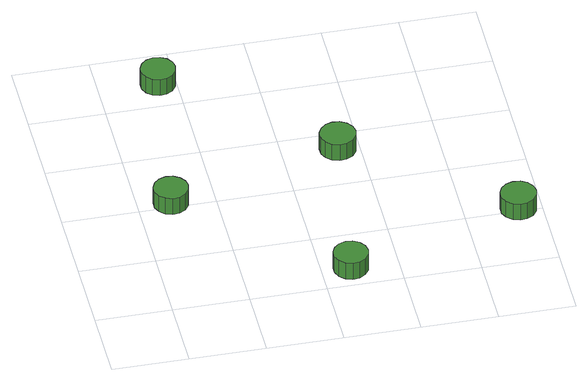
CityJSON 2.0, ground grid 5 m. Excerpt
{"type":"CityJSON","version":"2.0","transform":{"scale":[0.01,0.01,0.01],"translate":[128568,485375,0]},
"CityObjects":{
"tree1":{"type":"SolitaryVegetationObject","attributes":{"function":"something"},"geometry":[{"type":"MultiSurface","lod":"1","boundaries":[[[0,1,2,3,4,5,6,7,8,9,10,11,12,13,14]],[[15,16,17,18,19,20,21,22,23,24,25,26,27,28,29]],[[0,29,28,1]],[[1,28,27,2]],[[2,27,26,3]],[[3,26,25,4]],[[4,25,24,5]],[[5,24,23,6]],[[6,23,22,7]],[[7,22,21,8]],[[8,21,20,9]],[[9,20,19,10]],[[10,19,18,11]],[[11,18,17,12]],[[12,17,16,13]],[[13,16,15,14]],[[14,15,29,0]]]}]},
"tree2":{"type":"SolitaryVegetationObject","attributes":{"function":"something"},"geometry":[{"type":"MultiSurface","lod":"1","boundaries":[[[30,31,32,33,34,35,36,37,38,39,40,41,42,43,44]],[[45,46,47,48,49,50,51,52,53,54,55,56,57,58,59]],[[30,59,58,31]],[[31,58,57,32]],[[32,57,56,33]],[[33,56,55,34]],[[34,55,54,35]],[[35,54,53,36]],[[36,53,52,37]],[[37,52,51,38]],[[38,51,50,39]],[[39,50,49,40]],[[40,49,48,41]],[[41,48,47,42]],[[42,47,46,43]],[[43,46,45,44]],[[44,45,59,30]]]}]},
"tree3":{"type":"SolitaryVegetationObject","attributes":{"function":"something"},"geometry":[{"type":"MultiSurface","lod":"1","boundaries":[[[60,61,62,63,64,65,66,67,68,69,70,71,72,73,74]],[[75,76,77,78,79,80,81,82,83,84,85,86,87,88,89]],[[60,89,88,61]],[[61,88,87,62]],[[62,87,86,63]],[[63,86,85,64]],[[64,85,84,65]],[[65,84,83,66]],[[66,83,82,67]],[[67,82,81,68]],[[68,81,80,69]],[[69,80,79,70]],[[70,79,78,71]],[[71,78,77,72]],[[72,77,76,73]],[[73,76,75,74]],[[74,75,89,60]]]}]},
"tree4":{"type":"SolitaryVegetationObject","attributes":{"function":"something"},"geometry":[{"type":"MultiSurface","lod":"1","boundaries":[[[90,91,92,93,94,95,96,97,98,99,100,101,102,103,104]],[[105,106,107,108,109,110,111,112,113,114,115,116,117,118,119]],[[90,119,118,91]],[[91,118,117,92]],[[92,117,116,93]],[[93,116,115,94]],[[94,115,114,95]],[[95,114,113,96]],[[96,113,112,97]],[[97,112,111,98]],[[98,111,110,99]],[[99,110,109,100]],[[100,109,108,101]],[[101,108,107,102]],[[102,107,106,103]],[[103,106,105,104]],[[104,105,119,90]]]}]},
"tree5":{"type":"SolitaryVegetationObject","attributes":{"function":"something"},"geometry":[{"type":"MultiSurface","lod":"1","boundaries":[[[120,121,122,123,124,125,126,127,128,129,130,131,132,133,134]],[[135,136,137,138,139,140,141,142,143,144,145,146,147,148,149]],[[120,149,148,121]],[[121,148,147,122]],[[122,147,146,123]],[[123,146,145,124]],[[124,145,144,125]],[[125,144,143,126]],[[126,143,142,127]],[[127,142,141,128]],[[128,141,140,129]],[[129,140,139,130]],[[130,139,138,131]],[[131,138,137,132]],[[132,137,136,133]],[[133,136,135,134]],[[134,135,149,120]]]}]}
},
"vertices":[
[324,1032,180],[314,1078,180],[286,1116,180],[246,1140,180],[199,1145,180],[154,1130,180],[119,1099,180],[100,1056,180],[100,1009,180],[119,966,180],[154,934,180],[199,919,180],[246,924,180],[286,948,180],[314,986,180],[314,986,51],[286,948,51],[246,924,51],[199,919,51],[154,934,51],[119,966,51],[100,1009,51],[100,1056,51],[119,1099,51],[154,1130,51],[199,1145,51],[246,1140,51],[286,1116,51],[314,1078,51],[324,1032,51],
[494,2211,177],[484,2257,177],[456,2295,177],[416,2318,177],[369,2323,177],[324,2309,177],[289,2277,177],[270,2234,177],[270,2187,177],[289,2144,177],[324,2113,177],[369,2098,177],[416,2103,177],[456,2126,177],[484,2165,177],[484,2165,48],[456,2126,48],[416,2103,48],[369,2098,48],[324,2113,48],[289,2144,48],[270,2187,48],[270,2234,48],[289,2277,48],[324,2309,48],[369,2323,48],[416,2318,48],[456,2295,48],[484,2257,48],[494,2211,48],
[1300,170,173],[1291,216,173],[1263,254,173],[1222,278,173],[1175,283,173],[1130,268,173],[1095,237,173],[1076,194,173],[1076,147,173],[1095,104,173],[1130,72,173],[1175,57,173],[1222,62,173],[1263,86,173],[1291,124,173],[1291,124,44],[1263,86,44],[1222,62,44],[1175,57,44],[1130,72,44],[1095,104,44],[1076,147,44],[1076,194,44],[1095,237,44],[1130,268,44],[1175,283,44],[1222,278,44],[1263,254,44],[1291,216,44],[1300,170,44],
[1474,1349,171],[1464,1396,171],[1435,1436,171],[1393,1460,171],[1345,1465,171],[1298,1450,171],[1262,1417,171],[1242,1373,171],[1242,1324,171],[1262,1280,171],[1298,1247,171],[1345,1232,171],[1393,1237,171],[1435,1262,171],[1464,1301,171],[1464,1301,42],[1435,1262,42],[1393,1237,42],[1345,1232,42],[1298,1247,42],[1262,1280,42],[1242,1324,42],[1242,1373,42],[1262,1417,42],[1298,1450,42],[1345,1465,42],[1393,1460,42],[1435,1436,42],[1464,1396,42],[1474,1349,42],
[2457,498,197],[2447,545,197],[2419,585,197],[2376,609,197],[2328,614,197],[2282,599,197],[2245,567,197],[2226,522,197],[2226,473,197],[2245,429,197],[2282,396,197],[2328,381,197],[2376,386,197],[2419,411,197],[2447,450,197],[2447,450,68],[2419,411,68],[2376,386,68],[2328,381,68],[2282,396,68],[2245,429,68],[2226,473,68],[2226,522,68],[2245,567,68],[2282,599,68],[2328,614,68],[2376,609,68],[2419,585,68],[2447,545,68],[2457,498,68]
]}
